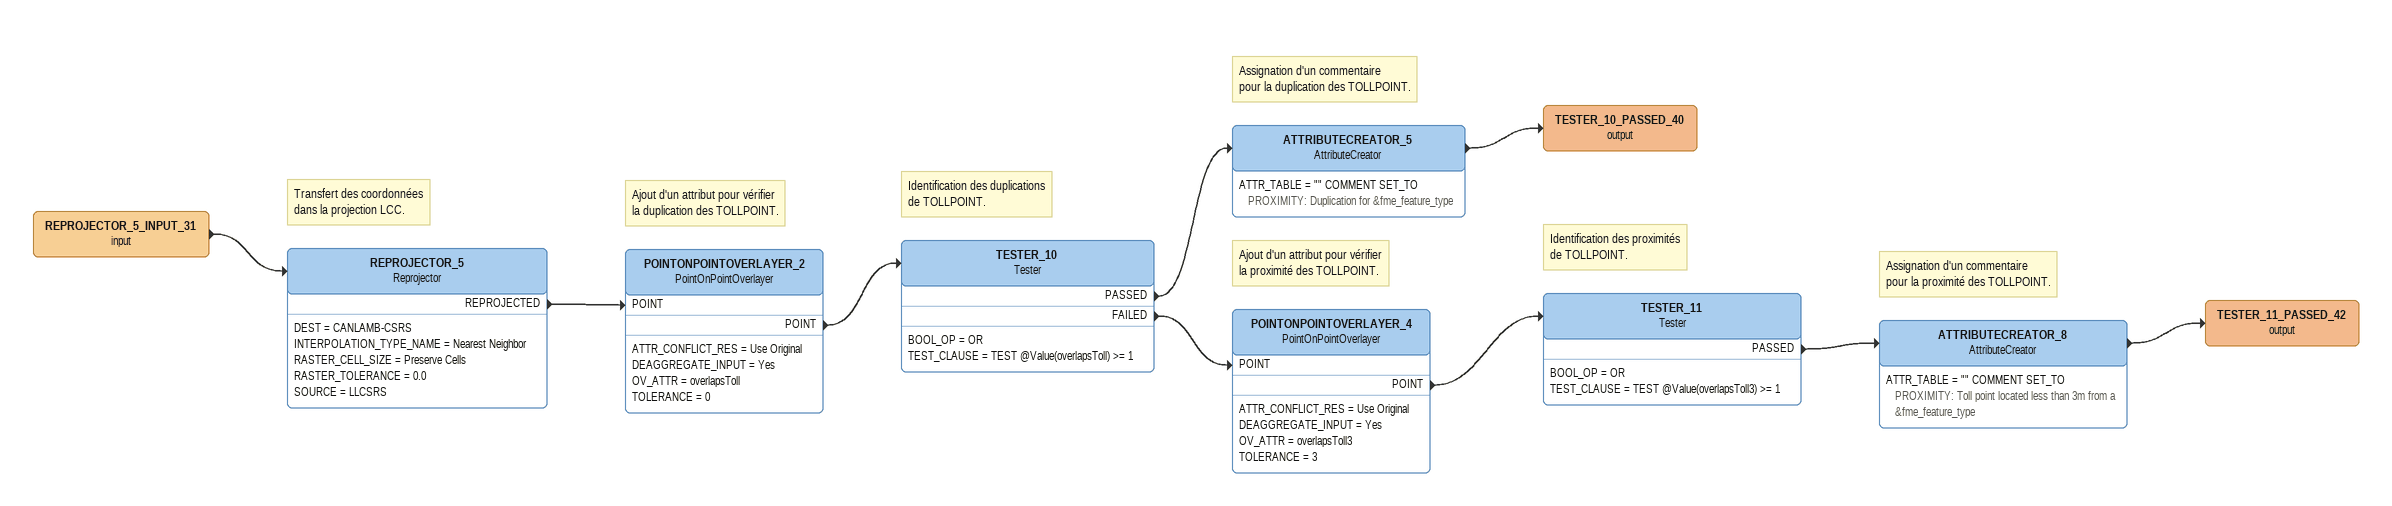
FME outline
REPROJECTOR_5_INPUT_31 (input)
    -> REPROJECTOR_5
Note: Transfert des coordonnées / dans la projection LCC.
REPROJECTOR_5: Reprojector
    DEST = CANLAMB-CSRS
    INTERPOLATION_TYPE_NAME = Nearest Neighbor
    RASTER_CELL_SIZE = Preserve Cells
    RASTER_TOLERANCE = 0.0
    SOURCE = LLCSRS
    REPROJECTED -> POINTONPOINTOVERLAYER_2 [POINT]
Note: Ajout d'un attribut pour vérifier / la duplication des TOLLPOINT.
POINTONPOINTOVERLAYER_2: PointOnPointOverlayer
    ATTR_CONFLICT_RES = Use Original
    DEAGGREGATE_INPUT = Yes
    OV_ATTR = overlapsToll
    TOLERANCE = 0
    POINT -> TESTER_10
Note: Identification des duplications / de TOLLPOINT.
TESTER_10: Tester
    BOOL_OP = OR
    TEST_CLAUSE = TEST @Value(overlapsToll) >= 1
    PASSED -> ATTRIBUTECREATOR_5
    FAILED -> POINTONPOINTOVERLAYER_4 [POINT]
Note: Assignation d'un commentaire / pour la duplication des TOLLPOINT.
ATTRIBUTECREATOR_5: AttributeCreator
    ATTR_TABLE = "" COMMENT SET_TO PROXIMITY: Duplication for &fme_feature_type
    -> TESTER_10_PASSED_40 (output)
TESTER_10_PASSED_40 (output)
Note: Ajout d'un attribut pour vérifier / la proximité des TOLLPOINT.
POINTONPOINTOVERLAYER_4: PointOnPointOverlayer
    ATTR_CONFLICT_RES = Use Original
    DEAGGREGATE_INPUT = Yes
    OV_ATTR = overlapsToll3
    TOLERANCE = 3
    POINT -> TESTER_11
Note: Identification des proximités / de TOLLPOINT.
TESTER_11: Tester
    BOOL_OP = OR
    TEST_CLAUSE = TEST @Value(overlapsToll3) >= 1
    PASSED -> ATTRIBUTECREATOR_8
Note: Assignation d'un commentaire / pour la proximité des TOLLPOINT.
ATTRIBUTECREATOR_8: AttributeCreator
    ATTR_TABLE = "" COMMENT SET_TO PROXIMITY: Toll point located less than 3m from a &fme_feature_type
    -> TESTER_11_PASSED_42 (output)
TESTER_11_PASSED_42 (output)
